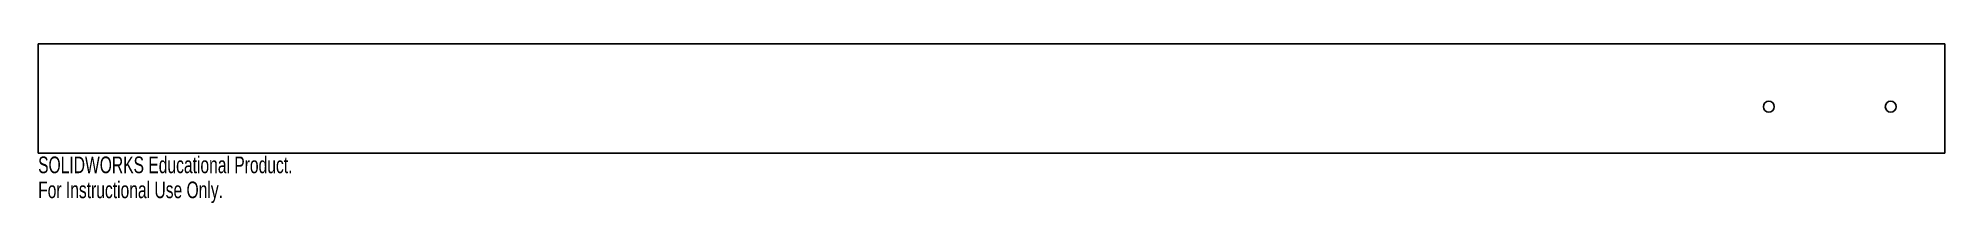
# Model space of a CAD drawing. Header units: inches. Extents: x -10.9 to 10.9, y -0.6 to 1.2.
import ezdxf

# ---------------------------------------------------------------- set-up
doc = ezdxf.new("R2010")
doc.units = ezdxf.units.IN
doc.header["$MEASUREMENT"] = 0
doc.styles.add('SLDTEXTSTYLE0', font='TXT', dxfattribs={"width": 0.7})

msp = doc.modelspace()

# ---------------------------------------------------------------- linework, layer by layer
at = {"color": 7, "linetype": 'Continuous', "lineweight": 25}
for p, q in [((-10.875, 1.25), (10.875, 1.25)), ((-10.875, 1.25), (-10.875, 0)), ((10.875, 1.25), (10.875, 0)), ((-10.875, 0), (10.875, 0))]:
    msp.add_line(p, q, dxfattribs=at)
for centre in [(8.867, 0.531), (10.258, 0.531)]:
    msp.add_circle(centre, 0.0625, dxfattribs=at)

# ---------------------------------------------------------------- texts
at = {"color": 7, "linetype": 'Continuous', "char_height": 0.1903, "attachment_point": 1, "style": 'SLDTEXTSTYLE0'}
for s, insert in [('SOLIDWORKS Educational Product.', (-10.875, -0.04)), ('For Instructional Use Only.', (-10.875, -0.326))]:
    msp.add_mtext(s, dxfattribs=dict(at, insert=insert))

doc.saveas('drawing.dxf')
